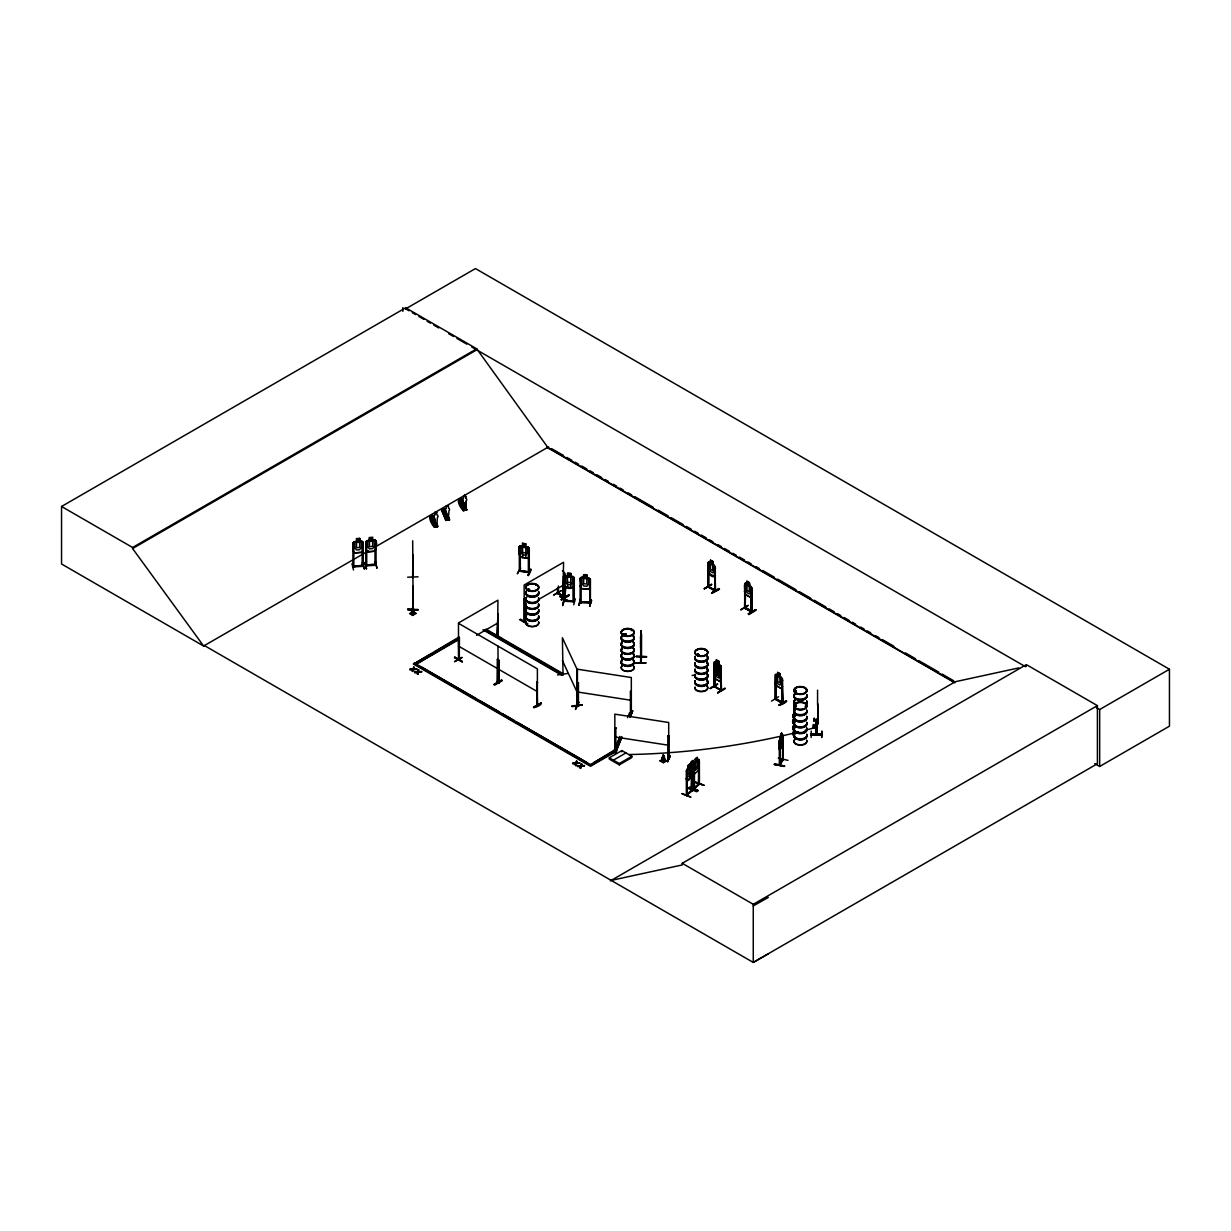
<?xml version="1.0" encoding="UTF-8"?>
<svg xmlns="http://www.w3.org/2000/svg" width="1231" height="1231" viewBox="0 0 1231 1231"><rect width="100%" height="100%" fill="white"/><g stroke="black" fill="none" stroke-linecap="round" stroke-linejoin="round"><path stroke-width="1.5" d="M640.782 644.121L640.966 638.735M640.874 634.504L640.689 636.735L640.889 630.611L640.797 637.443M635.55 663.001C654.569 662.524 644.213 663.386 635.581 662.709M412.662 610.915C411.77 601.79 417.786 618.085 411.246 614.1L412.754 607.914M663.186 758.142C662.216 748.925 668.341 765.359 661.77 761.327L663.124 755.188L661.447 760.804M640.52 638.35L640.689 636.673L640.689 647.983L640.628 639.997M436.897 525.16L437.359 517.774A2.324 1.847 -22.4 0 0 436.897 514.85L436.528 512.096M466.087 501.094L465.626 508.465L466.087 501.094A2.324 1.847 -22.4 0 0 465.626 498.17L465.626 496.108L465.657 498.247M636.15 656.492L646.629 656.646L636.181 656.277M640.997 633.565L641.182 632.534M640.705 641.582L641.043 639.474L640.689 647.983M641.551 634.103L641.489 657.492L641.197 655.985M641.182 656.877L640.597 662.232M641.536 657.416L641.043 662.832L640.889 630.611M411.985 614.454L412.477 608.099M662.509 761.681L663.063 755.419L661.77 761.327M774.591 763.774C805.059 770.421 753.926 760.404 784.285 766.482M774.422 764.482L774.607 763.697M434.635 525.468L434.128 518.128A2.324 1.847 -22.4 0 1 434.635 515.158L435.159 512.127M436.051 524.591L436.005 524.329M446.253 506.079L448.346 505.649M447.745 518.036L447.499 517.666M447.715 518.559L447.176 517.712L447.93 518.297M464.995 508.203L465.072 508.495M691.207 776.761C692.884 768.252 691.16 781.7 686.883 780.685L686.359 778.515M699.054 767.051L698.485 770.36L694.176 774.299L693.453 772.052M686.867 794.133L692.299 789.687L691.36 789.963M689.96 764.005L688.252 765.559L687.237 770.098L686.729 795.58L686.929 772.191M686.729 795.534L692.299 790.517L691.899 767.652L691.33 790.933L691.868 765.974L691.853 790.979M412 611.053L412.6 607.945L410.923 613.577M411.246 614.1L412.523 608.191L413.108 609.637L413.047 586.279M682.051 793.826L690.93 797.149L682.051 793.518M698.115 790.717L688.975 787.702L697.823 790.933M698.085 790.317L689.252 787.086M413.047 576.493L412.616 577.955L413.047 554.612M412.647 608.237L412.939 614.546M413.139 609.591L412.693 540.778M528.822 589.049C525.683 590.649 532.054 590.249 528.638 589.003M528.207 589.31L528.822 590.141M529.422 589.787L527.945 589.387M536.116 584.971L535.947 585.002M535.793 585.156L536.024 585.202M623.563 634.981C626.979 635.073 622.64 634.134 623.871 634.042M623.625 634.596L624.933 634.273L623.902 634.38M631.365 630.149L632.011 630.641M631.365 629.995L631.749 630.503M697.223 654.43L698.039 655.015M698.392 654.907L698.039 654.03M698.823 654.861L697.854 654.015L697.131 655.123M705.225 650.353L704.978 650.014M796.18 691.068L794.641 691.068L795.334 690.283M794.903 690.883L795.518 690.083L796.395 691.068M795.518 705.702C796.457 707.394 793.595 705.979 795.949 705.963M794.672 716.95L793.503 716.15M793.81 716.011L793.703 715.965M796.134 705.932L796.226 706.625M796.488 706.363L796.226 705.794M806.074 690.853L806.397 690.776M805.551 706.486L806.09 705.84L805.428 706.44M805.336 706.194L806.228 705.979M564.275 600.943L565.183 601.051L564.198 601.282L564.183 576.754L565.152 575.785L573.077 576.4L574.277 577.477L574.292 602.051L573.215 601.928L574.415 601.805L564.029 601.236M574.277 585.002C574.261 590.126 563.783 589.203 564.075 584.217M570.861 573.492L567.46 573.231L567.568 587.341M570.861 576.293L570.876 573.431M782.485 759.112C785.655 756.357 776.853 768.713 779.885 764.282M780.085 764.713L780.069 741.862M565.091 578.293L564.106 578.432L565.091 578.293L565.075 601.328L564.275 600.113M563.244 603.959L564.121 597.204M564.737 598.097C558.597 620.378 568.476 586.218 564.783 586.202M574.2 601.759L574.215 600.897L564.029 600.405M573.323 579.155L574.308 579.032L573.323 579.155L573.415 602.005L573.369 578.955M573.754 604.79L575.246 598.881M590.403 603.236L580.109 602.59L580.17 578.124C584.802 578.139 581.894 573.307 586.956 574.892L586.941 577.754L590.341 579.032L590.357 603.452M581.094 579.693L580.109 579.816L581.094 579.693L581.155 602.682C578.401 602.036 582.371 601.159 580.216 601.805M580.155 585.71L581.201 588.587L589.172 589.249L590.341 586.556M580.201 599.435L579.216 605.037M578.755 605.375L580.247 599.389M589.157 577.878L581.232 577.277M589.357 580.386L590.295 580.463L589.357 580.386L590.126 603.467M590.341 579.032L590.28 603.482M589.172 589.249L581.217 588.51L580.278 578.17L581.294 577.385M590.203 603.19C589.11 604.252 588.526 601.59 590.403 602.405M589.48 602.298L581.155 602.097L590.203 602.359M591.203 599.928L589.634 606.329L591.696 600.389M589.726 606.268L591.219 600.282M782.808 760.143L782.824 735.076L781.623 736.092L781.562 733.107L779.238 740.631L779.377 765.143M444.514 513.789L445.484 513.096M445.453 513.881L445.637 513.019M461.871 503.033L462.21 504.018L462.641 503.033M690.991 772.329L691.976 768.821L692.976 770.621L693.576 770.098L692.376 767.852L693.545 763.697L692.007 767.544L690.529 766.251M661.616 760.266L663.032 755.249M462.24 661.339C439.021 648.029 478.136 670.772 454.439 657.708M454.747 657.523L462.21 661.709M527.484 624.132L520.082 619.824M520.39 619.624L527.899 623.902M413.847 614.361L413.077 608.068M464.903 508.388L464.887 508.711M562.382 674.434C563.721 676.204 561.567 672.003 563.075 674.034M577.262 705.455L576.847 668.864L562.398 637.75L563.029 674.896M712.872 561.49L713.918 571.246L712.703 572.8L710.441 571.492L709.225 568.537L710.441 560.09L712.872 561.49L712.872 564.29L715.303 566.675L715.288 591.172L707.979 586.941L707.933 562.536L708.794 561.936L714.411 565.275L714.38 576.554L715.211 574.261M713.98 669.679L714.657 672.942L720.35 676.234L721.181 673.819M751.033 597.635L751.864 595.327L750.956 597.681L745.247 594.388L744.509 591.172L745.34 594.342L750.972 597.497M781.577 688.698L782.547 686.483L781.639 688.821L775.93 685.544L775.191 682.313L776.022 685.498L781.654 688.652M716.196 668.141L713.749 667.756L714.503 678.481L720.335 681.697L720.32 670.372L718.642 669.526L719.873 671.157L719.873 676.388L718.642 677.927L716.35 676.635L715.134 673.711L716.196 665.34L718.642 666.725M720.335 681.697L721.181 679.374M774.561 764.189L784.47 766.174M353.02 550.257L354.066 552.965L362.037 552.304L363.207 549.411M367.084 551.78L365.946 549.118L367.007 551.888L374.963 551.165L376.024 548.272M367.007 551.888L374.978 551.226C375.994 548.026 378.256 541.994 374.932 539.855L372.747 540.117M412.908 671.572L413.678 669.233L416.817 669.31L413.678 669.71L413.785 667.079L412.323 671.218L413.785 667.079M417.709 674.342L418.586 669.849L417.709 674.342L418.571 671.618L421.618 671.603L418.463 672.48M575.739 765.574L576.493 763.235L579.632 762.835L576.493 763.712L575.739 765.574L575.754 763.297L572.646 763.312L575.754 763.774L576.6 761.081L576.585 763.328L579.632 763.312M580.524 768.344L581.278 766.005L584.433 765.605L581.278 766.482L580.524 768.344L580.54 766.067M418.586 669.849L417.832 672.141L414.632 672.557L417.832 671.68M576.6 761.081L575.846 763.374L572.646 763.789M581.986 764.189L581.386 766.097L581.401 763.851L580.647 766.144L577.447 766.082L580.647 765.682L579.939 767.99M621.84 737.415L615.577 752.756L613.592 752.48L619.87 736.446M627.533 717.704L629.626 712.595L631.611 712.857L630.21 716.981M613.592 752.48L619.87 737.154M615.577 752.756L621.84 736.707M630.21 716.273L631.611 712.857M691.791 790.456L686.359 795.472L686.329 770.929L691.176 765.482L691.807 766.067M686.359 770.991L686.913 769.375M699.454 784.055L698.885 784.624L699.054 759.542C695.684 761.543 698.762 755.095 695.284 759.05L695.346 761.897L693.453 764.513L693.545 789.04L698.823 783.778M413.77 669.325L414.37 667.417M417.124 673.988L417.724 672.064M575.139 765.22L575.754 763.774M576.493 763.712L577.185 761.42M519.267 554.135L520.251 557.151L528.037 558.335L529.207 555.673M577.524 682.836L578.432 682.974L577.524 682.836L577.508 705.886L578.37 705.994M577.462 704.132C570.584 721.504 584.633 689.052 575.97 708.487M575.539 708.471L577.508 704.101M578.432 682.974L578.447 705.963C580.001 704.563 575.908 705.055 578.216 705.132L578.201 705.994M631.318 691.376L630.395 691.237L630.472 714.088L631.334 714.195L631.318 677.527L577.431 669.202L577.401 705.871L578.432 705.748L577.462 705.563M614.915 727.783L615.839 727.921L614.915 727.783L614.731 750.772L615.839 750.91L615.839 727.921M630.287 713.395L631.503 713.134M630.38 712.964L630.472 714.088M613.546 752.018L614.915 749.048M616.069 747.248L612.9 753.434L614.808 750.541M630.134 716.981L632.811 710.672L630.21 716.873M615.746 749.817C615.346 752.387 616.839 749.094 614.808 749.71M667.894 735.984L668.802 736.123L667.894 735.984L667.879 759.035L668.71 759.096L668.802 736.123M667.694 758.342L668.91 758.081L667.817 758.988M667.694 758.942L667.817 757.881M670.203 755.619L667.541 761.927L670.249 755.665M704.27 588.818L711.656 584.571M740.831 609.961L748.248 605.344L740.893 609.591M710.241 688.483L717.627 684.236M771.514 701.116L778.561 696.715M462.164 657.539L454.501 661.678L461.81 657.416M519.236 554.196L519.236 546.687L520.313 545.779L528.037 546.964L529.176 548.21L529.192 572.723M520.282 545.856L519.236 546.687M525.745 546.779L527.407 547.964L527.407 553.196L525.745 555.181L522.652 554.719L521.005 552.211L521.005 546.995L522.652 546.302L522.575 543.333L525.899 543.84L525.745 557.997M520.251 557.151L528.068 558.274M528.007 547.041L529.207 548.134M463.518 495.924L463.395 498.555A2.324 1.847 -22.4 0 0 462.887 501.525L463.395 508.865M520.205 548.487L519.282 548.349L520.205 548.487L520.159 571.292M528.361 549.549L529.268 549.688L528.361 549.549L528.361 572.569M520.59 568.091L517.297 573.831L520.528 567.968M519.267 546.626L519.359 571.199C520.144 569.907 519.728 569.738 519.513 570.876M529.038 571.892C508.326 568.691 530.007 572.353 529.284 571.861M530.715 569.199L527.961 575.508L530.761 569.245M528.53 575.569L531.207 569.691M351.989 563.66L353.482 569.953M364.93 562.582L366.499 568.984L365.007 562.536M364.93 562.89L366.438 568.522M498.693 682.297L497.201 681.435L498.955 682.143M497.955 646.09L498.247 682.543M537.732 704.532C537.07 704.04 536.839 705.086 537.47 705.517L536.978 682.174L536.762 705.163M557.474 593.45L557.551 587.71M558.212 588.095L558.566 593.65M708.979 586.387L708.21 585.91L708.487 587.325L708.225 564.013M715.196 590.341L708.717 586.772L714.734 589.957M744.447 608.052L745.294 608.483L744.54 585.279L745.217 585.664M745.186 608.483L745.463 593.111M751.156 611.084L752.126 612.13L744.54 608.052L745.355 583.048C748.617 586.818 746.201 576.739 747.017 584.186L745.801 584.433L745.801 589.649L747.017 592.603L749.279 593.911L750.495 592.357L750.495 587.141L749.279 582.694L746.925 581.247M721.181 666.34L721.258 690.837C709.687 682.436 716.042 692.499 714.857 677.358M721.258 690.006L714.688 686.452L721.535 690.653L720.766 667.479L721.151 690.837M775.638 698.223L775.13 699.193L776.161 699.423M811.229 731.06L811.152 737.446M695.377 761.897L694.422 763.666L694.438 788.671M690.314 766.667L691.083 762.02L693.038 760.389L692.976 763.343L693.899 763.435M458.548 659.17L459.225 658.293M498.186 636.135L497.186 636.381L498.247 636.135L497.57 637.319L497.924 600.174L458.486 622.948L458.501 660.016L459.425 659.247M524.868 621.224L524.037 621.64L525.145 621.409L525.037 598.651L524.129 598.881L525.037 598.651M563.921 599.02L563.567 576.108L563.321 599.42M782.47 760.081L782.808 736.723L783.224 759.65L779.777 765.205L780.1 763.989M778.269 758.127L787.994 760.358M782.47 759.481L779.839 764.266M781.67 733.137L780.623 736.092L781.331 734.045M782.824 742.585L782.47 745.94L779.638 750.295L782.331 745.878M352.789 566.137C375.578 564.552 354.097 565.721 352.835 567.168L353.005 542.686L356.421 541.471M363.13 566.368L361.991 565.368M365.73 565.891L376.132 565.244L374.947 565.091L376.071 565.291L376.024 540.794L374.901 540.024M693.622 788.086L698.823 784.024M692.222 790.564L686.975 794.318M698.592 784.378L699.054 759.542M623.609 634.196L623.501 635.088M697.346 655.215L698.762 654.477M796.057 690.606L794.964 690.314M794.826 706.009L795.78 705.64M445.253 513.758L444.299 513.312L445.099 513.035M815.06 727.583C815.999 723.259 810.06 728.644 815.06 727.583A484.198 307.104 -5.5 0 1 805.089 730.275M366.823 565.183L365.776 566.106L365.946 541.609L369.362 540.394M365.961 541.671L367.069 540.609L374.947 539.932M434.989 526.883C432.543 527.468 425.464 513.019 433.635 515.958M429.757 516.528L434.835 527.037M432.697 515.866L434.928 521.267M433.589 515.989C422.079 511.065 445.837 543.656 430.635 516.158M433.189 516.035L437.082 526.576M446.314 514.727L444.314 509.157L446.253 512.865M444.129 509.419L444.976 508.88L441.329 509.803L446.222 520.359L441.59 509.342L442.514 509.634L446.884 520.267L441.775 509.757M458.532 499.924C474.581 525.606 449.5 497.801 462.133 498.97L466.687 509.988M458.963 499.863L463.995 510.373M463.41 504.833L461.21 499.524L462.133 498.97M434.62 526.622L434.358 525.868L435.205 526.976M433.174 517.897C434.866 522.729 438.328 529.838 437.036 525.145L433.912 524.791L433.912 525.775L437.297 525.298L437.297 524.314M445.699 520.421L449.623 519.867M445.961 520.251L446.622 520.159M464.579 504.648L466.764 509.973L462.902 510.526M466.718 509.988C453.716 480.644 468.349 518.359 465.795 508.541L462.671 508.172L462.671 509.172L466.057 508.695L466.057 507.711M779.792 765.143L779.715 741.785M353.851 567.106L353.82 544.102L352.897 544.179L353.82 544.102M352.989 566.922L363.191 566.322L363.191 541.825L359.806 541.178L359.791 538.316L356.405 538.609L356.528 541.548L354.836 542.625L354.836 547.857L356.528 549.965L359.698 549.688L361.391 547.318L361.391 542.086L359.698 541.286L359.683 538.424M365.838 565.875C366.7 564.29 377.532 563.952 375.209 564.552M375.04 565.121L375.132 564.213M687.036 769.483L688.252 768.359L688.098 765.482L690.022 763.851L689.96 766.805L691.253 765.636M697.223 757.419L695.284 759.05M688.468 765.713L689.56 764.713L688.468 766.651M695.653 759.281L696.746 758.281L695.653 760.219M694.192 762.974L698.469 759.081M692.207 767.759L691.391 768.113M694.115 765.744L693.992 789.133L699.393 784.101L699.393 761.327L698.577 761.681L698.516 784.501M699.393 761.327L698.577 761.681M686.929 780.562L691.16 776.715M694.884 782.377L703.994 785.286L695.161 782.054M687.729 788.348L696.838 791.764M691.253 762.097L692.976 760.543M692.884 763.297L694.792 762.497M694.299 762.051L690.006 766.005L691.083 764.82M691.253 773.299L692.976 771.745M689.868 777.223L694.269 773.283M458.501 660.016L458.994 658.339M497.17 637.166L497.924 614.007L497.186 637.212L497.924 636.781M498.247 636.966L498.186 614.161M525.006 621.486L524.791 598.497M563.829 599.035L562.936 599.205M563.783 598.266L562.829 599.312M565.152 575.785L564.06 576.77L564.213 601.251M463.733 495.785L464.533 495.401M805.582 706.132L806.12 706.486M793.872 716.273L794.672 715.811M716.488 659.893L716.488 662.693L713.903 662.201L714.611 686.99L713.934 663.832L714.611 664.217M777.7 675.157L775.191 674.803L775.222 699.3M775.268 674.896L776.084 674.326M432.912 520.328L434.035 519.713M412.939 608.222L414.462 613.93M694.176 787.64L694.115 788.532M369.469 540.471L367.777 541.548L367.777 546.779L369.469 548.888L372.639 548.611L374.332 546.241L374.332 541.009L372.639 540.209L372.731 537.239L369.346 537.532L369.454 540.409L369.469 537.67M577.416 704.763L578.416 704.886M630.38 713.795L631.318 713.903M714.519 667.202L720.32 670.372M713.749 675.265L714.58 678.435L720.273 681.559M563.167 599.42L563.829 576.262M459.178 637.535L458.501 637.15L459.502 660.201L458.409 658.77M496.801 636.058L494.816 634.457M520.051 619.901L520.451 619.178L526.406 622.578M560.059 596.789L567.906 600.805L560.459 596.558M524.36 621.024L525.114 620.547L524.052 621.701M562.906 599.266L563.567 562.275L524.129 585.048L524.298 621.855L524.375 599.035M497.278 682.405L497.539 659.401L498.878 660.155L498.955 682.974L497.278 682.313M498.601 683.128L498.878 660.155M494.216 684.605L501.863 680.081L494.323 684.251M501.679 680.435L493.908 684.498L494.893 685.052L502.248 680.743L501.263 680.204M537.655 682.543L536.716 682.313M537.655 705.301L536.762 704.332M533.931 707.117L541.317 702.855L533.977 707.194M541.332 703.209C523.206 711.38 542.517 706.425 541.271 702.824M204.531 645.613L203.731 646.09L61.55 563.998L61.55 506.48L405.676 307.796L476.72 348.804L547.764 447.345L954.517 682.189M405.676 307.796L405.676 308.858L475.458 268.573L1169.45 669.249L1169.45 726.182L1099.668 766.467L1094.682 763.574M61.55 506.48L132.594 547.487L476.72 348.804M768.329 953.84L753.264 962.427L204.438 645.567L203.623 646.029L132.594 548.549L476.72 349.866M203.623 646.029L368.638 550.765M375.27 546.933L548.564 446.884M416.047 613.407L412.647 615.454L409.492 613.407M614.961 749.71L616.562 751.202L590.48 766.267L413.493 664.094L458.055 637.658M413.493 664.094L431.512 653.692M434.835 651.768L458.055 638.366M457.824 639.443L416.37 664.094L457.824 640.151M476.566 635.273L497.924 622.948M538.916 599.282L563.567 585.048M557.581 592.634L558.289 593.003M558.289 593.234L558.551 593.681M568.691 594.942C545.964 609.176 584.879 585.741 561.29 599.697M568.737 595.019L561.398 599.697M561.69 599.882L569.061 595.573M708.702 561.982L710.364 562.936M707.933 562.536L708.01 587.002M715.196 591.172L714.811 567.814L715.55 591.018L708.287 586.787M715.473 568.199L714.549 567.968M708.825 573.169C706.502 564.983 709.441 578.955 714.411 576.385M708.287 585.956L708.717 586.541M704.332 588.957L711.718 584.217L704.332 588.48M708.641 587.325L708.902 572M484.522 629.949L561.705 674.526L563.152 674.403L561.705 675.234L482.875 629.718M714.472 590.095L715.473 590.111M711.718 592.757L719.166 588.526L711.78 592.819M711.826 593.234L719.535 589.172L711.718 593.234M745.355 583.048L750.972 586.387M751.372 594.619L751.018 611.838L751.864 612.284L751.864 587.803L749.433 585.402L749.433 582.602L747.017 581.386M751.11 589.08L752.049 589.31L751.11 589.08L751.11 611.945L751.033 610.976M745.063 608.437L744.724 607.037L752.049 611.222M751.033 611.207L745.54 607.745M748.294 613.869L755.726 609.637L748.34 613.93M756.065 610.237L748.71 614.561L755.742 609.668M714.672 661.647L721.258 666.356L718.827 663.955L718.827 661.155L716.334 659.801L715.196 668.218L716.411 671.157L718.673 672.465L719.889 670.926L718.827 661.155M721.443 667.864L720.52 667.633M714.657 672.942L720.35 676.234M710.287 688.621L717.688 683.882L710.287 688.16M615.131 749.664L590.48 764.605M593.757 762.712L615.131 750.371L616.562 751.202M413.493 663.386L590.48 765.559L616.562 750.495M721.181 689.96L720.75 689.375M717.688 692.422L725.121 688.191L717.796 692.899M717.688 692.899L725.182 688.621M609.33 757.804L621.87 750.571L631.826 756.311L631.826 757.619L619.301 764.851L609.33 759.112L609.33 757.804L619.301 763.559L619.301 764.851M613.73 759.989L626.256 752.756M619.301 763.559L631.826 756.311M776.038 674.203L781.654 677.542M775.484 676.281L775.407 699.023M777.7 672.541L780.115 673.757L780.115 676.558L782.547 678.943L782.824 703.255L782.054 680.081L782.439 703.44L775.268 699.27M780.115 673.757L777.607 672.403L777.7 675.342L776.484 675.573L776.484 680.805L777.7 683.759L779.962 685.067L781.177 683.513L781.177 678.281L780.115 676.558M782.716 680.466L781.793 680.235M660.016 760.866L663.17 758.819M660.016 760.789L663.17 762.681L666.571 760.789L663.417 758.819M663.417 762.681L666.571 760.635M781.716 702.362C765.39 693.561 788.255 704.578 781.839 702.239M778.977 705.024C792.487 695.7 785.224 704.84 779.023 705.086M816.307 719.75L816.091 734.892L816.091 720.043M610.391 880.873L955.333 681.712L1018.883 667.894M611.192 880.396L682.236 864.947L682.236 863.3L1026.362 664.617L1097.406 705.625L1097.406 763.743L753.264 962.427L753.264 904.308L1097.406 705.625M1026.362 666.263L1025.561 666.74L471.765 347.004M1096.375 707.625L1099.668 709.533L1169.45 669.249M753.264 905.97L768.329 897.384M574.215 601.205L564.921 600.497M442.498 509.649L446.438 520.328M444.529 509.372L449.084 519.944L447.499 516.42M448.73 519.882L448.915 517.62L448.638 518.436M449.577 519.897L447.345 514.589M437.297 526.683L436.282 522.852M435.205 512.219L436.851 512.558M567.568 576.139L565.875 576.939L565.875 582.171L567.568 584.54L570.753 584.787L572.446 582.678L572.446 577.447L570.753 576.385M458.871 659.801L458.486 636.781M631.411 713.334L630.487 713.226M614.915 750.556L615.746 750.648M615.839 750.079L614.915 749.971M668.664 759.112L668.71 722.489L614.823 714.149L614.915 750.802M519.39 570.922L529.299 572.415M362.006 566.168L363.13 566.106M699.146 783.101L698.516 783.67L699.408 783.301M814.476 726.521C817.615 725.182 812.029 723.059 812.999 726.028M462.056 502.987L462.01 504.002M433.297 519.59L432.789 520.39M362.191 566.152L362.099 543.425L363.083 543.548L362.099 543.425M662.232 759.835L663.14 759.65M692.114 675.527L695.607 674.742M714.734 589.711L715.057 591.126M744.724 607.868L744.663 583.694M721.443 690.622L714.18 686.406L714.195 663.694M775.407 698.192L776.222 699.485M782.1 702.024L782.316 703.393M557.474 674.942L567.599 673.48M572.015 705.871L582.232 704.978L572.153 706.609M572.03 706.286L582.248 705.024M463.702 502.802L460.317 503.464L463.702 503.002M464.149 503.879L460.763 504.356M445.422 510.157C436.266 510.203 447.915 511.634 444.976 508.88M445.714 510.68C438.436 512.819 445.914 508.911 446.161 511.958L442.775 512.419L446.161 511.958M465.333 508.08L464.256 508.126C463.118 510.634 466.487 510.173 465.287 507.988M466.503 508.788L466.241 509.619L463.118 509.249L463.302 510.465M446.561 512.712L443.16 513.373L446.561 512.912M446.991 513.789L443.606 514.25M433.82 516.851C424.664 516.912 436.297 518.328 433.374 515.589M434.558 518.451C425.464 518.666 436.943 520.451 434.112 517.374L430.712 517.851M447.099 519.697L447.099 518.036L448.13 517.882L448.13 519.544M448.176 517.989L447.099 518.036M445.745 511.434L446.207 518.682L448.469 518.374L448.93 510.988A2.324 1.847 -22.4 0 0 448.499 508.157L448.438 505.772M435.389 520.482L432.004 521.159L435.389 520.682M449.361 518.697L446.222 519.913L445.961 519.159L446.238 520.344M436.528 524.591L436.574 526.345L435.497 526.391L435.497 524.729L436.574 524.683M437.744 525.391L437.482 526.222M413.77 668.848L416.817 668.833M412.924 669.772L409.831 669.31L416.817 669.31M414.632 672.08L421.618 672.08M414.632 672.557L417.724 672.541M576.585 762.851L579.632 762.835M581.386 765.62L584.433 765.605M577.447 766.082L584.433 766.082M577.447 766.559L580.54 766.544M409.831 669.31L413.031 668.91M409.831 669.787L413.031 669.372M418.463 672.018L421.618 671.603M572.646 763.312L575.846 762.897M560.12 596.681L567.568 600.928M494.477 634.581L500.463 637.966M365.838 543.102L366.823 543.24L365.838 543.102L365.915 566.106M375.04 542.348L376.024 542.471L375.04 542.348L374.978 565.337M354.066 552.965L362.037 552.304M366.007 565.306L374.932 564.537M376.84 568.122L375.363 561.675L376.994 568.045M497.539 682.174L498.97 682.943L497.539 682.174L497.539 659.401M536.978 704.948L536.978 682.174M558.166 593.788L558.474 586.048M714.688 686.206L713.842 685.775M775.838 698.762L775.268 698.439M581.078 602.728L581.094 601.636M464.487 495.324L465.657 496.201M376.071 564.198L375.932 565.014M352.974 567.183L352.835 566.352M418.094 576.816L407.646 577.201M407.646 609.207L418.109 609.976L407.646 609.283M817.799 703.717L818.276 724.028L817.799 705.625M815.876 719.981L817.03 719.981M815.876 720.412L816.307 718.796L817.03 720.412M816.091 720.597L817.03 720.658M822.262 731.506L821.677 737.569L821.754 731.091M811.229 733.738L821.677 733.738M811.229 734.061L821.677 734.076M811.229 734.215L821.677 734.215M811.229 734.415L821.677 734.492M811.229 734.815L821.677 734.815M811.229 734.907L821.677 734.892M811.229 735.138L821.677 735.199M641.182 632.426L641.136 657.477M366.761 564.967L365.915 565.275M668.018 758.711L668.91 758.912M567.568 573.338L570.753 573.569L570.753 587.587M567.568 577.062L570.753 577.308M567.568 582.294L570.753 582.54M565.214 587.002L573.03 587.602M580.216 602.636L580.924 602.698M663.17 755.48L664.986 761.173M697.054 760.327L697.977 760.435L697.977 765.651L697.054 768.744L695.346 770.298L694.422 768.898M690.022 766.651L690.791 772.099L689.868 775.176L688.16 776.73L687.237 775.33M613.592 751.772L615.577 752.049M522.652 543.502L525.745 543.979M522.652 547.241L525.745 547.718M522.652 552.473L525.745 552.95M577.431 691.976L631.318 700.316M614.823 736.923L668.71 745.263M461.871 499.432L463.41 502.971M459.625 499.771L463.118 510.357M448.869 519.99L444.314 509.157M437.959 526.606L434.097 527.114L429.942 516.358M780.392 737.769L780.439 746.217L782.1 741.293L781.562 733.107M779.746 739L782.824 735.076M779.346 748.171L779.269 740.6M697.669 655.015L698.731 654.415M794.734 710.256A6.54 3.77 0 0 1 794.734 706.486L795.349 706.563M433.881 519.651L432.912 520.498M362.422 562.752L364.484 569.153L362.468 562.752M577.016 704.948L576.708 704.594M631.318 713.072L630.487 714.057M519.374 571.169L529.284 572.692L529.268 549.688M704.024 785.316L694.915 781.9M686.883 780.685L686.329 778.407M537.378 705.517L537.393 668.864L458.501 623.317M564.444 597.02L565.137 596.62M775.638 699.054L782.731 703.209M664.078 759.742L665.155 760.62M667.556 761.466L670.249 755.972M353.82 566.045L353.789 567.152M716.273 665.479L718.565 666.771M524.868 620.639L524.052 620.87M497.278 659.539L498.617 660.308M405.676 308.858L408.984 310.766M412.293 312.674L415.601 314.582M418.894 316.49L423.849 319.352M427.157 321.26L430.465 323.168M433.774 325.076L438.728 327.938M448.638 333.663L453.593 336.525M456.901 338.433L466.811 344.141M551.888 448.792L563.506 455.501M566.829 457.424L571.815 460.302M575.123 462.21L578.447 464.133M581.771 466.041L586.756 468.919M590.08 470.842L593.388 472.766M596.712 474.674L601.697 477.551M605.021 479.475L608.329 481.383M613.315 484.26L616.639 486.183M619.962 488.091L623.271 490.015M628.256 492.892L631.58 494.8M634.904 496.724L653.169 507.264M658.139 510.142L668.11 515.897M671.418 517.805L683.051 524.514M686.359 526.437L691.345 529.315M694.669 531.223L697.992 533.146M701.316 535.07L706.286 537.932M709.61 539.855L712.934 541.778M717.904 544.641L721.228 546.564M724.551 548.487L729.537 551.365M732.86 553.273L736.169 555.196M739.492 557.104L744.478 559.982M747.802 561.905L751.11 563.813M756.096 566.691L759.419 568.614M762.743 570.522L774.361 577.231M777.684 579.155L795.949 589.695M799.258 591.619L810.89 598.328M814.199 600.236L825.832 606.96M829.14 608.868L834.126 611.745M837.449 613.669L840.773 615.577M844.097 617.5L849.067 620.378M852.391 622.286L855.714 624.209M860.684 627.087L864.008 628.995M867.332 630.918L870.656 632.826M875.641 635.704L878.949 637.627M882.273 639.535L893.891 646.26M905.524 652.969L915.479 658.708M918.803 660.632L938.73 672.126M942.038 674.049L953.671 680.758M546.672 447.192L954.764 682.805M710.441 560.274L712.703 561.582M708.687 573.277L714.457 576.508M744.54 608.052L751.787 612.238L751.864 587.803M562.444 570.753L564.875 573.138L564.783 576.954M558.551 593.096L562.859 595.589M562.598 595.727L557.781 593.204L557.797 587.556M562.859 596.173L557.551 593.404L562.598 596.327M485.968 629.133L563.152 673.696M487.599 630.78L530.299 655.431M533.592 657.339L545.087 663.971M548.364 665.863L563.152 674.403M412.893 611.592L416.047 613.484M458.501 646.09L537.393 691.637M421.541 667.079L476.12 698.592M479.428 700.501L499.278 711.964M502.587 713.872L514.173 720.566M517.482 722.474L586.941 762.574M581.986 764.666L581.401 763.851M682.236 863.3L753.264 904.308M781.839 703.07L782.054 685.775M580.109 601.774L580.14 602.621M786.44 701.193L779.023 705.409M794.641 724.413L794.534 724.274A6.617 3.816 0 0 1 793.564 719.566M414.632 613.392L413.016 607.991L413.554 612.499M562.398 660.524L576.847 691.637M464.779 506.495L466.318 510.034M459.394 499.555L464.025 510.357M441.56 509.665L445.791 520.421M434.635 513.112L434.635 515.158M433.62 517.836L437.497 526.653M429.973 516.051L434.605 527.053M564.06 584.279L565.106 587.156M693.607 772.006L694.222 774.161M663.54 755.219L664.817 760.096M361.991 540.932L354.097 541.655L353.128 542.779L353.128 550.242M779.377 748.094L779.746 750.325M779.269 748.079L779.638 750.295M664.371 761.589L663.463 755.465L663.463 761.789M663.417 755.172L663.863 758.219M640.612 642.567L640.705 643.813M446.238 518.774L445.776 511.511A2.324 1.847 -22.4 0 1 446.238 508.465L446.207 506.326M1099.668 709.533L1099.668 766.467M817.569 690.16L817.569 705.271M817.03 719.75L816.922 734.876L816.922 720.104M780.039 673.803L779.962 676.65M777.777 672.495L777.777 675.296M776.145 684.267L775.976 699.639L775.899 676.819M720.766 667.479L720.766 690.252M714.811 567.814L714.811 590.588M697.115 757.373L697.161 760.373M695.438 759.127L695.438 761.927M686.975 794.072L686.975 794.903M646.598 656.985L636.15 656.646M640.705 636.35L640.628 662.832M621.87 750.571L621.87 751.864M591.911 765.436L414.924 663.263M586.848 574.969L586.833 577.847L588.526 578.924L588.526 584.14L586.833 586.248L583.663 585.987L581.971 583.602L581.971 578.37L583.663 577.585L583.679 574.708M553.904 594.942L561.29 590.68L553.842 594.958M522.575 543.333L522.652 557.52M520.298 548.287L520.298 571.292M501.848 638.458L494.416 634.688M459.425 637.381L459.255 660.355M448.915 517.62L448.915 518.605L445.514 519.067L445.514 518.082L445.776 518.836M402.891 307.581L402.891 311.351M366.761 543.025L366.73 566.091M363.022 543.348L362.991 566.398M132.594 547.487L132.594 548.549M798.411 731.983A484.198 307.104 -5.5 0 1 629.041 754.541M806.705 717.304A6.524 3.77 0 0 1 799.55 722.012A6.524 3.77 0 0 1 794.749 716.396M806.659 722.212A6.478 3.739 0 0 1 799.55 726.89A6.478 3.739 0 0 1 794.78 721.304M806.705 722.566A6.524 3.77 0 0 1 799.55 727.275A6.524 3.77 0 0 1 794.749 721.658M806.705 709.964A6.524 3.77 0 0 1 799.55 714.672A6.524 3.77 0 0 1 794.749 709.056M806.797 716.919A6.617 3.816 0 0 1 799.535 721.705A6.617 3.816 0 0 1 794.672 715.996M806.797 716.596A6.617 3.816 0 0 1 799.535 721.381A6.617 3.816 0 0 1 794.672 715.673M806.705 716.242A6.524 3.77 0 0 1 799.55 720.951A6.524 3.77 0 0 1 794.749 715.334M806.705 711.01A6.524 3.77 0 0 1 799.55 715.734A6.524 3.77 0 0 1 794.749 710.102M806.797 710.641A6.617 3.816 0 0 1 799.535 715.411A6.617 3.816 0 0 1 794.672 709.718M806.797 710.318A6.617 3.816 0 0 1 799.535 715.088A6.617 3.816 0 0 1 794.672 709.395M806.69 735.215A6.509 3.755 0 0 1 799.55 739.908A6.509 3.755 0 0 1 794.764 734.307M806.659 740.123A6.478 3.739 0 0 1 799.55 744.801A6.478 3.739 0 0 1 794.78 739.216M806.705 740.477A6.524 3.77 0 0 1 799.55 745.186A6.524 3.77 0 0 1 794.749 739.569M806.705 727.875A6.524 3.77 0 0 1 799.55 732.583A6.524 3.77 0 0 1 794.749 726.967M806.797 734.83A6.617 3.816 0 0 1 799.535 739.616A6.617 3.816 0 0 1 794.672 733.907M806.797 734.507A6.617 3.816 0 0 1 799.535 739.292A6.617 3.816 0 0 1 794.672 733.584M806.705 734.153A6.524 3.77 0 0 1 799.55 738.862A6.524 3.77 0 0 1 794.749 733.245M806.705 728.921A6.524 3.77 0 0 1 799.55 733.645A6.524 3.77 0 0 1 794.749 728.013M806.797 728.552A6.617 3.816 0 0 1 799.535 733.322A6.617 3.816 0 0 1 794.672 727.629M806.797 728.229A6.617 3.816 0 0 1 799.535 732.999A6.617 3.816 0 0 1 794.672 727.306M806.89 724.12A6.478 3.739 0 0 1 798.719 727.736A6.478 3.739 0 0 1 794.78 722.243M806.72 722.812A6.54 3.77 0 0 1 799.55 727.536A6.54 3.77 0 0 1 794.734 721.905M794.672 718.719A6.54 3.77 0 0 1 794.672 713.395M794.687 718.504A6.524 3.77 0 0 1 794.687 713.18M794.687 731.106A6.524 3.77 0 0 1 793.656 726.567M794.703 736.015A6.509 3.755 0 0 1 793.656 731.476M794.703 719.042A6.509 3.755 0 0 1 794.703 713.718M794.687 736.384A6.524 3.77 0 0 1 793.656 731.845M794.687 723.782A6.524 3.77 0 0 1 793.656 719.227M794.626 730.783A6.617 3.816 0 0 1 793.564 726.182M794.626 730.46A6.617 3.816 0 0 1 793.564 725.859M794.687 730.06A6.524 3.77 0 0 1 793.656 725.521M794.687 724.828A6.524 3.77 0 0 1 793.656 720.289M794.626 724.505A6.617 3.816 0 0 1 793.564 719.889M806.69 701.87A6.509 3.755 0 0 1 806.043 704.717M794.764 704.717A6.509 3.755 0 0 1 794.764 700.962M794.764 709.625A6.509 3.755 0 0 1 794.764 705.871M794.749 710.01A6.524 3.77 0 0 1 794.749 706.24M806.69 694.53A6.509 3.755 0 0 1 799.55 699.239A6.509 3.755 0 0 1 794.764 693.622M806.797 701.485A6.617 3.816 0 0 1 806.136 704.394M794.672 704.394A6.617 3.816 0 0 1 794.672 700.562M806.797 701.162A6.617 3.816 0 0 1 806.136 704.07M795.718 704.855A6.617 3.816 0 0 1 794.672 700.239M806.69 700.824A6.509 3.755 0 0 1 806.043 703.67M795.795 704.455A6.509 3.755 0 0 1 794.764 699.916M806.69 695.592A6.509 3.755 0 0 1 799.55 700.285A6.509 3.755 0 0 1 794.764 694.684M806.797 695.207A6.617 3.816 0 0 1 799.535 699.977A6.617 3.816 0 0 1 794.672 694.284M806.797 694.884A6.617 3.816 0 0 1 799.535 699.654A6.617 3.816 0 0 1 794.672 693.961M794.103 714.395A6.524 3.77 0 0 1 794.749 711.533M793.887 714.472A6.509 3.755 0 0 1 794.764 712.595M793.78 714.103A6.617 3.816 0 0 1 794.672 712.195M794.01 714.765A6.617 3.816 0 0 1 794.672 711.872M794.764 710.564A6.509 3.755 0 0 1 794.764 706.809M706.963 656.615A6.524 3.77 0 0 1 702.162 662.232A6.524 3.77 0 0 1 695.007 657.523M706.948 655.569A6.509 3.755 0 0 1 702.162 661.17A6.509 3.755 0 0 1 695.023 656.477M706.948 662.909A6.509 3.755 0 0 1 702.162 668.51A6.509 3.755 0 0 1 695.023 663.817M707.04 662.509A6.617 3.816 0 0 1 702.162 668.202A6.617 3.816 0 0 1 694.915 663.432M707.04 662.186A6.617 3.816 0 0 1 702.162 667.879A6.617 3.816 0 0 1 694.915 663.109M707.04 656.231A6.617 3.816 0 0 1 702.162 661.924A6.617 3.816 0 0 1 694.915 657.154M707.04 655.908A6.617 3.816 0 0 1 702.162 661.601A6.617 3.816 0 0 1 694.915 656.831M706.963 661.847A6.524 3.77 0 0 1 702.162 667.464A6.524 3.77 0 0 1 695.007 662.755M706.933 668.171A6.494 3.755 0 0 1 702.147 673.772A6.494 3.755 0 0 1 695.023 669.079M706.933 667.802A6.494 3.755 0 0 1 702.993 673.311A6.494 3.755 0 0 1 694.807 669.679M706.963 668.418A6.54 3.77 0 0 1 702.162 674.049A6.54 3.77 0 0 1 694.992 669.325M706.948 673.48A6.509 3.755 0 0 1 702.162 679.081A6.509 3.755 0 0 1 695.023 674.388M706.948 680.82A6.509 3.755 0 0 1 702.162 686.421A6.509 3.755 0 0 1 695.023 681.728M707.04 680.42A6.617 3.816 0 0 1 702.162 686.113A6.617 3.816 0 0 1 694.915 681.343M707.04 680.097A6.617 3.816 0 0 1 702.162 685.79A6.617 3.816 0 0 1 694.915 681.02M707.04 674.142A6.617 3.816 0 0 1 702.162 679.835A6.617 3.816 0 0 1 694.915 675.065M707.04 673.819A6.617 3.816 0 0 1 702.162 679.512A6.617 3.816 0 0 1 694.915 674.742M706.963 674.526A6.524 3.77 0 0 1 702.162 680.143A6.524 3.77 0 0 1 695.007 675.434M706.948 679.758A6.509 3.755 0 0 1 702.162 685.375A6.509 3.755 0 0 1 695.023 680.666M706.933 686.082A6.494 3.755 0 0 1 702.147 691.684A6.494 3.755 0 0 1 695.023 686.99M706.917 685.729A6.478 3.739 0 0 1 702.978 691.222A6.478 3.739 0 0 1 694.823 687.606M706.933 668.756A6.494 3.755 0 0 1 702.993 674.265A6.494 3.755 0 0 1 694.807 670.633M538.67 598.404A6.617 3.816 0 0 1 531.407 603.175A6.617 3.816 0 0 1 526.545 597.481M538.593 603.836A6.54 3.77 0 0 1 532.269 608.576A6.54 3.77 0 0 1 525.96 603.836M538.67 592.126A6.617 3.816 0 0 1 531.407 596.897A6.617 3.816 0 0 1 526.545 591.203M538.67 598.081A6.617 3.816 0 0 1 531.407 602.851A6.617 3.816 0 0 1 526.545 597.158M538.67 591.803A6.617 3.816 0 0 1 531.407 596.573A6.617 3.816 0 0 1 526.545 590.88M538.562 592.511A6.509 3.755 0 0 1 532.269 597.235A6.509 3.755 0 0 1 525.991 592.511M538.578 591.449A6.524 3.77 0 0 1 532.269 596.189A6.524 3.77 0 0 1 525.976 591.449M538.562 598.789A6.509 3.755 0 0 1 532.269 603.513A6.509 3.755 0 0 1 525.991 598.789M538.578 597.727A6.524 3.77 0 0 1 532.269 602.467A6.524 3.77 0 0 1 525.976 597.727M538.593 604.052A6.54 3.77 0 0 1 532.269 608.806A6.54 3.77 0 0 1 525.96 604.052M538.67 616.316A6.617 3.816 0 0 1 531.407 621.086A6.617 3.816 0 0 1 526.545 615.392M538.547 604.636A6.494 3.755 0 0 1 532.269 609.36A6.494 3.755 0 0 1 526.006 604.636M538.593 621.747A6.54 3.77 0 0 1 532.269 626.487A6.54 3.77 0 0 1 525.96 621.747M538.593 604.313A6.54 3.77 0 0 1 532.269 609.068A6.54 3.77 0 0 1 525.96 604.313M538.67 610.037A6.617 3.816 0 0 1 531.407 614.808A6.617 3.816 0 0 1 526.545 609.114M538.67 615.992A6.617 3.816 0 0 1 531.407 620.763A6.617 3.816 0 0 1 526.545 615.069M538.67 609.714A6.617 3.816 0 0 1 531.407 614.484A6.617 3.816 0 0 1 526.545 608.791M538.562 610.422A6.509 3.755 0 0 1 532.269 615.146A6.509 3.755 0 0 1 525.991 610.422M538.578 609.36A6.524 3.77 0 0 1 532.269 614.1A6.524 3.77 0 0 1 525.976 609.36M538.562 616.7A6.509 3.755 0 0 1 532.269 621.424A6.509 3.755 0 0 1 525.991 616.7M538.562 615.638A6.509 3.755 0 0 1 532.269 620.378A6.509 3.755 0 0 1 525.991 615.638M538.593 621.963A6.54 3.77 0 0 1 532.269 626.702A6.54 3.77 0 0 1 525.96 621.963M633.411 642.49A6.617 3.816 0 0 1 627.672 648.214A6.617 3.816 0 0 1 621.947 642.49M633.334 642.874A6.524 3.77 0 0 1 627.672 648.522A6.524 3.77 0 0 1 622.024 642.874M633.334 647.921A6.54 3.77 0 0 1 627.672 653.569A6.54 3.77 0 0 1 622.024 647.921M633.334 648.198A6.54 3.77 0 0 1 627.672 653.846A6.54 3.77 0 0 1 622.024 648.198M633.411 636.196A6.617 3.816 0 0 1 627.672 641.92A6.617 3.816 0 0 1 621.947 636.196M622.994 635.411A6.617 3.816 0 0 1 625.964 634.427M633.319 641.828A6.509 3.755 0 0 1 627.672 647.46A6.509 3.755 0 0 1 622.04 641.828M633.334 636.596A6.524 3.77 0 0 1 627.672 642.243A6.524 3.77 0 0 1 622.024 636.596M623.071 635.812A6.524 3.77 0 0 1 625.994 634.842M633.411 642.167A6.617 3.816 0 0 1 627.672 647.891A6.617 3.816 0 0 1 621.947 642.167M633.411 635.873A6.617 3.816 0 0 1 627.672 641.597A6.617 3.816 0 0 1 621.947 635.873M622.994 635.088A6.617 3.816 0 0 1 625.964 634.103M633.334 635.535A6.524 3.77 0 0 1 627.672 641.182A6.524 3.77 0 0 1 622.024 635.535M623.071 634.75A6.524 3.77 0 0 1 625.994 633.78M633.411 660.401A6.617 3.816 0 0 1 627.672 666.125A6.617 3.816 0 0 1 621.947 660.401M633.334 660.785A6.524 3.77 0 0 1 627.672 666.433A6.524 3.77 0 0 1 622.024 660.785M633.288 665.709A6.478 3.739 0 0 1 627.672 671.326A6.478 3.739 0 0 1 622.07 665.709M633.303 648.737A6.494 3.755 0 0 1 627.672 654.353A6.494 3.755 0 0 1 622.055 648.737M633.334 665.833A6.54 3.77 0 0 1 627.672 671.48A6.54 3.77 0 0 1 622.024 665.833M633.334 648.398A6.54 3.77 0 0 1 627.672 654.061A6.54 3.77 0 0 1 622.024 648.398M633.411 654.107A6.617 3.816 0 0 1 627.672 659.831A6.617 3.816 0 0 1 621.947 654.107M633.319 659.739A6.509 3.755 0 0 1 627.672 665.371A6.509 3.755 0 0 1 622.04 659.739M633.334 654.507A6.524 3.77 0 0 1 627.672 660.155A6.524 3.77 0 0 1 622.024 654.507M633.411 660.078A6.617 3.816 0 0 1 627.672 665.802A6.617 3.816 0 0 1 621.947 660.078M633.411 653.784A6.617 3.816 0 0 1 627.672 659.508A6.617 3.816 0 0 1 621.947 653.784M633.334 653.446A6.524 3.77 0 0 1 627.672 659.093A6.524 3.77 0 0 1 622.024 653.446M719.535 677.527L717.396 673.696C716.35 677.481 713.734 674.542 716.873 672.788L715.349 668.71L717.365 672.418C718.258 668.71 721.181 671.849 717.888 673.372L719.535 677.527M692.976 764.128L692.976 769.498L691.253 771.068L691.253 765.836L692.976 764.282M781.516 737L780.439 738.738L780.439 743.97L781.516 742.231L781.516 737M782.701 737.677L779.208 743.278L782.716 737.692M689.868 767.698L688.16 769.267L688.16 774.499L689.868 772.93L689.868 767.698M697.054 761.266L695.346 762.835L695.346 768.052L697.054 766.498L697.054 761.266M692.668 761.281L691.56 763.22L692.668 761.281M564.383 574.277L565.044 574.662L564.383 574.277M462.579 500.048L459.178 500.725L462.579 500.048M462.871 500.771L459.486 501.432L462.871 500.771M463.318 501.848L459.932 502.51L463.318 501.848M434.943 519.405L431.558 520.082L434.943 519.405M359.129 538.993L357.098 539.163L357.098 540.101L359.129 539.932L359.129 538.993M372.07 537.932L370.039 538.101L370.039 539.024L372.07 538.855L372.07 537.932M359.698 542.225L356.528 542.486L356.528 547.718L359.698 547.456L359.698 542.225M372.639 541.148L369.469 541.409L369.469 546.641L372.639 546.379L372.639 541.148M418.094 609.56L407.646 609.684L418.109 609.622M814.276 718.304L813.983 721.104L814.276 718.304M570.184 574L568.137 573.846L568.137 574.769L570.184 574.939L570.184 574M586.264 575.462L584.233 575.292L584.233 576.231L586.264 576.4L586.264 575.462M586.833 578.77L583.663 578.508L583.663 583.74L586.833 584.002L586.833 578.77M525.206 544.364L523.206 544.056L523.206 544.994L525.206 545.302L525.206 544.364M718.242 666.956L716.765 666.125L718.242 667.894L718.242 666.956M718.642 670.464L716.35 669.172L716.35 674.403L718.642 675.696L718.642 670.464M712.303 561.813L710.841 560.982L712.303 562.752L712.303 561.813M748.879 582.925L747.417 582.094L748.879 583.863L748.879 582.925M712.703 565.321L710.441 564.013L710.441 569.245L712.703 570.553L712.703 565.321M749.279 586.433L747.017 585.125L747.017 590.357L749.279 591.665L749.279 586.433M779.562 674.08L778.1 673.249L779.562 675.019L779.562 674.08M779.962 677.589L777.7 676.281L777.7 681.512L779.962 682.82L779.962 677.589M718.273 661.493L716.811 660.647L718.273 662.416L718.273 661.493M718.673 664.986L716.411 663.678L716.411 668.91L718.673 670.218L718.673 664.986M797.149 708.918A6.494 3.755 0 0 0 806.905 705.671A6.494 3.755 0 0 0 797.149 702.424A6.494 3.755 0 0 0 797.149 708.918M797.165 709.441A6.478 3.739 0 0 0 806.89 706.209A6.478 3.739 0 0 0 797.165 702.963A6.478 3.739 0 0 0 797.165 709.441M797.134 709.133A6.54 3.77 0 0 0 806.936 705.871A6.54 3.77 0 0 0 797.134 702.609A6.54 3.77 0 0 0 797.134 709.133M797.134 693.515A6.54 3.77 0 0 0 806.936 690.252A6.54 3.77 0 0 0 797.134 686.99A6.54 3.77 0 0 0 797.134 693.515M797.149 694.022A6.509 3.755 0 0 0 806.905 690.776A6.509 3.755 0 0 0 797.149 687.514A6.509 3.755 0 0 0 797.149 694.022M797.134 693.715A6.54 3.77 0 0 0 806.936 690.453A6.54 3.77 0 0 0 797.134 687.175A6.54 3.77 0 0 0 797.134 693.715M698.054 655.431A6.494 3.755 0 0 0 707.81 652.184A6.494 3.755 0 0 0 698.054 648.937A6.494 3.755 0 0 0 698.054 655.431M698.054 655.969A6.494 3.755 0 0 0 707.81 652.722A6.494 3.755 0 0 0 698.054 649.476A6.494 3.755 0 0 0 698.054 655.969M698.039 655.661A6.54 3.77 0 0 0 707.84 652.384A6.54 3.77 0 0 0 698.039 649.122A6.54 3.77 0 0 0 698.039 655.661M529.022 590.403A6.509 3.755 0 0 0 538.778 587.141A6.509 3.755 0 0 0 529.022 583.894A6.509 3.755 0 0 0 529.022 590.403M529.022 590.957A6.494 3.755 0 0 0 538.778 587.695A6.494 3.755 0 0 0 529.022 584.448A6.494 3.755 0 0 0 529.022 590.957M529.007 590.649A6.54 3.77 0 0 0 538.809 587.372A6.54 3.77 0 0 0 529.007 584.11A6.54 3.77 0 0 0 529.007 590.649M624.425 635.411A6.494 3.755 0 0 0 634.18 632.149A6.494 3.755 0 0 0 624.425 628.903A6.494 3.755 0 0 0 624.425 635.411M624.425 635.95A6.494 3.755 0 0 0 634.18 632.703A6.494 3.755 0 0 0 624.425 629.456A6.494 3.755 0 0 0 624.425 635.95M624.409 635.642A6.54 3.77 0 0 0 634.211 632.38A6.54 3.77 0 0 0 624.409 629.103A6.54 3.77 0 0 0 624.409 635.642"/></g></svg>
